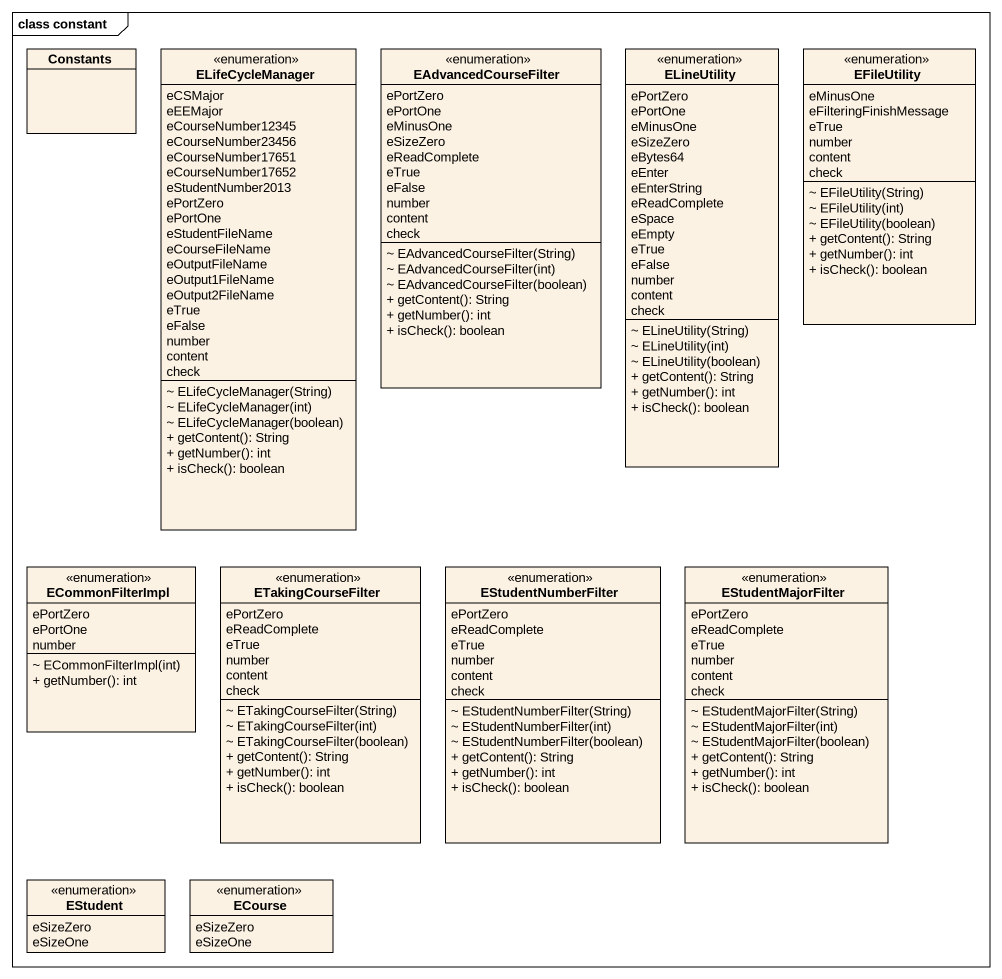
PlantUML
@startuml
mainframe class constant
hide circle
hide empty members
skinparam classAttributeIconSize 0
class Constants
enum ELifeCycleManager {
  eCSMajor
  eEEMajor
  eCourseNumber12345
  eCourseNumber23456
  eCourseNumber17651
  eCourseNumber17652
  eStudentNumber2013
  ePortZero
  ePortOne
  eStudentFileName
  eCourseFileName
  eOutputFileName
  eOutput1FileName
  eOutput2FileName
  eTrue
  eFalse
  number
  content
  check
  ~ ELifeCycleManager(String)
  ~ ELifeCycleManager(int)
  ~ ELifeCycleManager(boolean)
  + getContent(): String
  + getNumber(): int
  + isCheck(): boolean
}
enum EAdvancedCourseFilter {
  ePortZero
  ePortOne
  eMinusOne
  eSizeZero
  eReadComplete
  eTrue
  eFalse
  number
  content
  check
  ~ EAdvancedCourseFilter(String)
  ~ EAdvancedCourseFilter(int)
  ~ EAdvancedCourseFilter(boolean)
  + getContent(): String
  + getNumber(): int
  + isCheck(): boolean
}
enum ELineUtility {
  ePortZero
  ePortOne
  eMinusOne
  eSizeZero
  eBytes64
  eEnter
  eEnterString
  eReadComplete
  eSpace
  eEmpty
  eTrue
  eFalse
  number
  content
  check
  ~ ELineUtility(String)
  ~ ELineUtility(int)
  ~ ELineUtility(boolean)
  + getContent(): String
  + getNumber(): int
  + isCheck(): boolean
}
enum EFileUtility {
  eMinusOne
  eFilteringFinishMessage
  eTrue
  number
  content
  check
  ~ EFileUtility(String)
  ~ EFileUtility(int)
  ~ EFileUtility(boolean)
  + getContent(): String
  + getNumber(): int
  + isCheck(): boolean
}
enum ECommonFilterImpl {
  ePortZero
  ePortOne
  number
  ~ ECommonFilterImpl(int)
  + getNumber(): int
}
enum ETakingCourseFilter {
  ePortZero
  eReadComplete
  eTrue
  number
  content
  check
  ~ ETakingCourseFilter(String)
  ~ ETakingCourseFilter(int)
  ~ ETakingCourseFilter(boolean)
  + getContent(): String
  + getNumber(): int
  + isCheck(): boolean
}
enum EStudentNumberFilter {
  ePortZero
  eReadComplete
  eTrue
  number
  content
  check
  ~ EStudentNumberFilter(String)
  ~ EStudentNumberFilter(int)
  ~ EStudentNumberFilter(boolean)
  + getContent(): String
  + getNumber(): int
  + isCheck(): boolean
}
enum EStudentMajorFilter {
  ePortZero
  eReadComplete
  eTrue
  number
  content
  check
  ~ EStudentMajorFilter(String)
  ~ EStudentMajorFilter(int)
  ~ EStudentMajorFilter(boolean)
  + getContent(): String
  + getNumber(): int
  + isCheck(): boolean
}
enum EStudent {
  eSizeZero
  eSizeOne
}
enum ECourse {
  eSizeZero
  eSizeOne
}
@enduml
